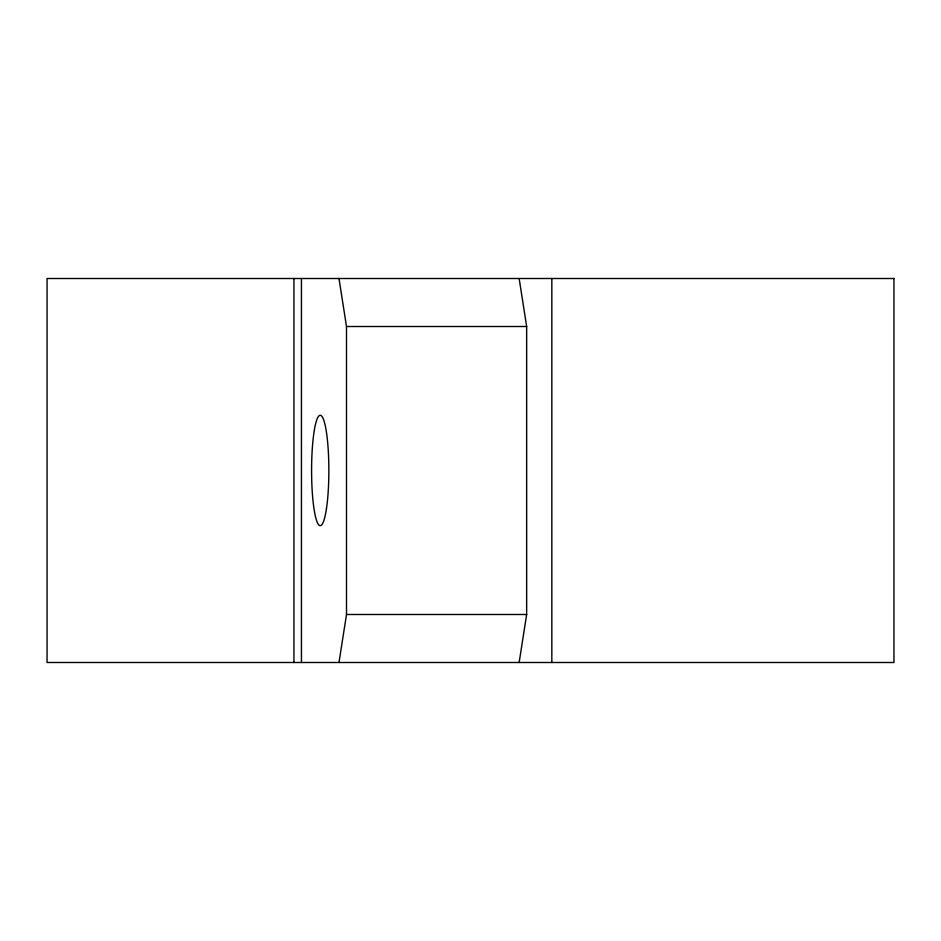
<?xml version="1.0" encoding="UTF-8"?>
<svg xmlns="http://www.w3.org/2000/svg" width="941" height="941" viewBox="0 0 941 941"><rect width="100%" height="100%" fill="white"/><g stroke="black" fill="none" stroke-linecap="round" stroke-linejoin="round"><path stroke-width="1.41" d="M338.995 662.499L346.5 614.497L346.5 326.503L338.995 278.501M519.15 662.499L526.654 614.497L526.654 326.503L519.15 278.501M346.5 326.503L526.654 326.503M346.5 614.497L526.654 614.497M551.838 278.501L551.838 662.499M301.449 278.501L301.449 662.499M293.945 278.501L293.945 662.499M893.95 278.501L47.05 278.501L47.05 662.499L893.95 662.499L893.95 278.501M326.445 508.74A55.201 8.634 -90 0 0 322.293 416.91A55.201 8.634 -90 0 0 311.93 485.85A55.201 8.634 -90 0 0 326.445 508.74"/></g></svg>
